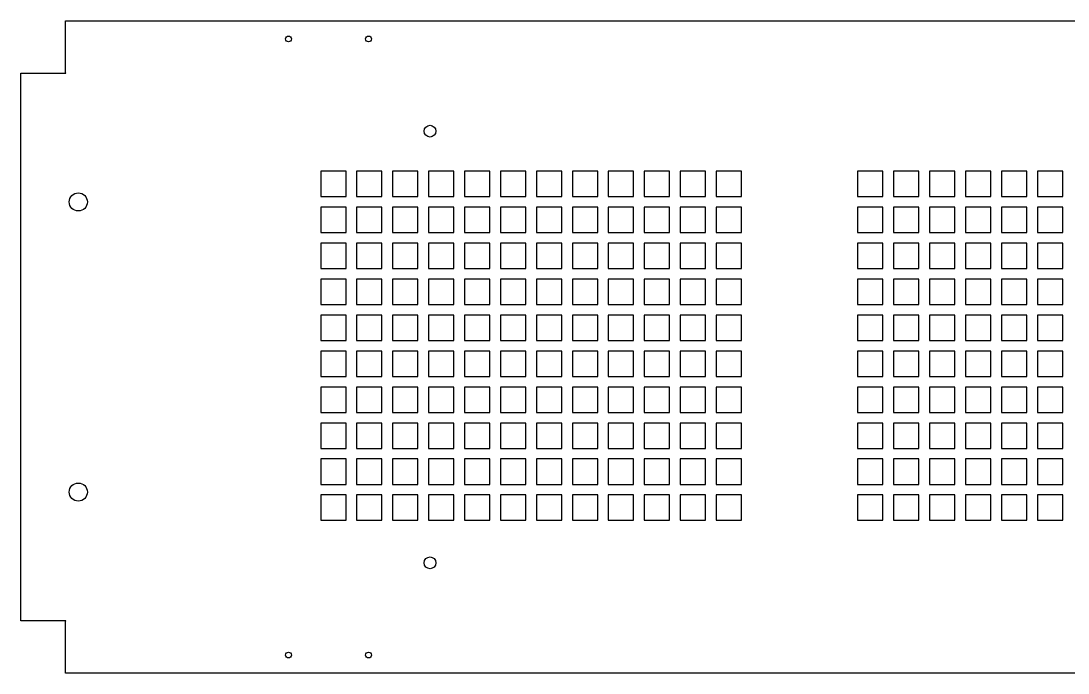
# Model space of a CAD drawing. Header units: inches. Extents: x -18.1 to 18.1, y -5.6 to 5.6.
# Drawn here: x -18.05 to 0, y -5.62 to 5.62 of the extents above; entities that cross this region are included whole.
import ezdxf

# ---------------------------------------------------------------- set-up
doc = ezdxf.new("R2010")
doc.units = ezdxf.units.IN
doc.header["$MEASUREMENT"] = 0

msp = doc.modelspace()

# ---------------------------------------------------------------- linework, layer by layer
at = {"color": 7, "linetype": 'Continuous', "lineweight": 25}
for p, q in [((-17.285, 4.726), (-17.285, 5.619)), ((-17.285, 5.619), (17.285, 5.619)), ((-18.054, -4.72), (-18.054, 4.72)), ((-18.054, 4.72), (-17.279, 4.72)), ((-17.279, 4.726), (-17.285, 4.726)), ((-17.279, 4.72), (-17.279, 4.726)), ((-12.448, 3.03), (-12.885, 3.03)), ((-12.885, 3.03), (-12.885, 2.593)), ((-12.448, 2.593), (-12.448, 3.03)), ((-11.828, 3.03), (-12.265, 3.03)), ((-12.265, 3.03), (-12.265, 2.593)), ((-11.828, 2.593), (-11.828, 3.03)), ((-11.208, 3.03), (-11.645, 3.03)), ((-11.645, 3.03), (-11.645, 2.593)), ((-11.208, 2.593), (-11.208, 3.03)), ((-10.588, 3.03), (-11.025, 3.03)), ((-11.025, 3.03), (-11.025, 2.593)), ((-10.588, 2.593), (-10.588, 3.03)), ((-9.968, 3.03), (-10.405, 3.03)), ((-10.405, 3.03), (-10.405, 2.593)), ((-9.968, 2.593), (-9.968, 3.03)), ((-9.348, 3.03), (-9.785, 3.03)), ((-9.785, 3.03), (-9.785, 2.593)), ((-9.348, 2.593), (-9.348, 3.03)), ((-8.728, 3.03), (-9.165, 3.03)), ((-9.165, 3.03), (-9.165, 2.593)), ((-8.728, 2.593), (-8.728, 3.03)), ((-8.108, 3.03), (-8.545, 3.03)), ((-8.545, 3.03), (-8.545, 2.593)), ((-8.108, 2.593), (-8.108, 3.03)), ((-7.488, 3.03), (-7.925, 3.03)), ((-7.925, 3.03), (-7.925, 2.593)), ((-7.488, 2.593), (-7.488, 3.03)), ((-6.868, 3.03), (-7.305, 3.03)), ((-7.305, 3.03), (-7.305, 2.593)), ((-6.868, 2.593), (-6.868, 3.03)), ((-6.248, 3.03), (-6.685, 3.03)), ((-6.685, 3.03), (-6.685, 2.593)), ((-6.248, 2.593), (-6.248, 3.03)), ((-5.628, 3.03), (-6.065, 3.03)), ((-6.065, 3.03), (-6.065, 2.593)), ((-5.628, 2.593), (-5.628, 3.03)), ((-3.188, 3.03), (-3.625, 3.03)), ((-3.625, 3.03), (-3.625, 2.593)), ((-3.188, 2.593), (-3.188, 3.03)), ((-2.568, 3.03), (-3.005, 3.03)), ((-3.005, 3.03), (-3.005, 2.593)), ((-2.568, 2.593), (-2.568, 3.03)), ((-1.948, 3.03), (-2.385, 3.03)), ((-2.385, 3.03), (-2.385, 2.593)), ((-1.948, 2.593), (-1.948, 3.03)), ((-1.328, 3.03), (-1.765, 3.03)), ((-1.765, 3.03), (-1.765, 2.593)), ((-1.328, 2.593), (-1.328, 3.03)), ((-0.708, 3.03), (-1.145, 3.03)), ((-1.145, 3.03), (-1.145, 2.593)), ((-0.708, 2.593), (-0.708, 3.03)), ((-0.088, 3.03), (-0.525, 3.03)), ((-0.525, 3.03), (-0.525, 2.593)), ((-0.088, 2.593), (-0.088, 3.03)), ((-12.885, 2.593), (-12.448, 2.593)), ((-12.265, 2.593), (-11.828, 2.593)), ((-11.645, 2.593), (-11.208, 2.593)), ((-11.025, 2.593), (-10.588, 2.593)), ((-10.405, 2.593), (-9.968, 2.593)), ((-9.785, 2.593), (-9.348, 2.593)), ((-9.165, 2.593), (-8.728, 2.593)), ((-8.545, 2.593), (-8.108, 2.593)), ((-7.925, 2.593), (-7.488, 2.593)), ((-7.305, 2.593), (-6.868, 2.593)), ((-6.685, 2.593), (-6.248, 2.593)), ((-6.065, 2.593), (-5.628, 2.593)), ((-3.625, 2.593), (-3.188, 2.593)), ((-3.005, 2.593), (-2.568, 2.593)), ((-2.385, 2.593), (-1.948, 2.593)), ((-1.765, 2.593), (-1.328, 2.593)), ((-1.145, 2.593), (-0.708, 2.593)), ((-0.525, 2.593), (-0.088, 2.593)), ((-12.448, 2.41), (-12.885, 2.41)), ((-12.885, 2.41), (-12.885, 1.973)), ((-12.448, 1.973), (-12.448, 2.41)), ((-11.828, 2.41), (-12.265, 2.41)), ((-12.265, 2.41), (-12.265, 1.973)), ((-11.828, 1.973), (-11.828, 2.41)), ((-11.208, 2.41), (-11.645, 2.41)), ((-11.645, 2.41), (-11.645, 1.973)), ((-11.208, 1.973), (-11.208, 2.41)), ((-10.588, 2.41), (-11.025, 2.41)), ((-11.025, 2.41), (-11.025, 1.973)), ((-10.588, 1.973), (-10.588, 2.41)), ((-9.968, 2.41), (-10.405, 2.41)), ((-10.405, 2.41), (-10.405, 1.973)), ((-9.968, 1.973), (-9.968, 2.41)), ((-9.348, 2.41), (-9.785, 2.41)), ((-9.785, 2.41), (-9.785, 1.973)), ((-9.348, 1.973), (-9.348, 2.41)), ((-8.728, 2.41), (-9.165, 2.41)), ((-9.165, 2.41), (-9.165, 1.973)), ((-8.728, 1.973), (-8.728, 2.41)), ((-8.108, 2.41), (-8.545, 2.41)), ((-8.545, 2.41), (-8.545, 1.973)), ((-8.108, 1.973), (-8.108, 2.41)), ((-7.488, 2.41), (-7.925, 2.41)), ((-7.925, 2.41), (-7.925, 1.973)), ((-7.488, 1.973), (-7.488, 2.41)), ((-6.868, 2.41), (-7.305, 2.41)), ((-7.305, 2.41), (-7.305, 1.973)), ((-6.868, 1.973), (-6.868, 2.41)), ((-6.248, 2.41), (-6.685, 2.41)), ((-6.685, 2.41), (-6.685, 1.973)), ((-6.248, 1.973), (-6.248, 2.41)), ((-5.628, 2.41), (-6.065, 2.41)), ((-6.065, 2.41), (-6.065, 1.973)), ((-5.628, 1.973), (-5.628, 2.41)), ((-3.188, 2.41), (-3.625, 2.41)), ((-3.625, 2.41), (-3.625, 1.973)), ((-3.188, 1.973), (-3.188, 2.41)), ((-2.568, 2.41), (-3.005, 2.41)), ((-3.005, 2.41), (-3.005, 1.973)), ((-2.568, 1.973), (-2.568, 2.41)), ((-1.948, 2.41), (-2.385, 2.41)), ((-2.385, 2.41), (-2.385, 1.973)), ((-1.948, 1.973), (-1.948, 2.41)), ((-1.328, 2.41), (-1.765, 2.41)), ((-1.765, 2.41), (-1.765, 1.973)), ((-1.328, 1.973), (-1.328, 2.41)), ((-0.708, 2.41), (-1.145, 2.41)), ((-1.145, 2.41), (-1.145, 1.973)), ((-0.708, 1.973), (-0.708, 2.41)), ((-0.088, 2.41), (-0.525, 2.41)), ((-0.525, 2.41), (-0.525, 1.973)), ((-0.088, 1.973), (-0.088, 2.41)), ((-12.885, 1.973), (-12.448, 1.973)), ((-12.265, 1.973), (-11.828, 1.973)), ((-11.645, 1.973), (-11.208, 1.973)), ((-11.025, 1.973), (-10.588, 1.973)), ((-10.405, 1.973), (-9.968, 1.973)), ((-9.785, 1.973), (-9.348, 1.973)), ((-9.165, 1.973), (-8.728, 1.973)), ((-8.545, 1.973), (-8.108, 1.973)), ((-7.925, 1.973), (-7.488, 1.973)), ((-7.305, 1.973), (-6.868, 1.973)), ((-6.685, 1.973), (-6.248, 1.973)), ((-6.065, 1.973), (-5.628, 1.973)), ((-3.625, 1.973), (-3.188, 1.973)), ((-3.005, 1.973), (-2.568, 1.973)), ((-2.385, 1.973), (-1.948, 1.973)), ((-1.765, 1.973), (-1.328, 1.973)), ((-1.145, 1.973), (-0.708, 1.973)), ((-0.525, 1.973), (-0.088, 1.973)), ((-12.448, 1.79), (-12.885, 1.79)), ((-12.885, 1.79), (-12.885, 1.353)), ((-12.448, 1.353), (-12.448, 1.79)), ((-11.828, 1.79), (-12.265, 1.79)), ((-12.265, 1.79), (-12.265, 1.353)), ((-11.828, 1.353), (-11.828, 1.79)), ((-11.208, 1.79), (-11.645, 1.79)), ((-11.645, 1.79), (-11.645, 1.353)), ((-11.208, 1.353), (-11.208, 1.79)), ((-10.588, 1.79), (-11.025, 1.79)), ((-11.025, 1.79), (-11.025, 1.353)), ((-10.588, 1.353), (-10.588, 1.79)), ((-9.968, 1.79), (-10.405, 1.79)), ((-10.405, 1.79), (-10.405, 1.353)), ((-9.968, 1.353), (-9.968, 1.79)), ((-9.348, 1.79), (-9.785, 1.79)), ((-9.785, 1.79), (-9.785, 1.353)), ((-9.348, 1.353), (-9.348, 1.79)), ((-8.728, 1.79), (-9.165, 1.79)), ((-9.165, 1.79), (-9.165, 1.353)), ((-8.728, 1.353), (-8.728, 1.79)), ((-8.108, 1.79), (-8.545, 1.79)), ((-8.545, 1.79), (-8.545, 1.353)), ((-8.108, 1.353), (-8.108, 1.79)), ((-7.488, 1.79), (-7.925, 1.79)), ((-7.925, 1.79), (-7.925, 1.353)), ((-7.488, 1.353), (-7.488, 1.79)), ((-6.868, 1.79), (-7.305, 1.79)), ((-7.305, 1.79), (-7.305, 1.353)), ((-6.868, 1.353), (-6.868, 1.79)), ((-6.248, 1.79), (-6.685, 1.79)), ((-6.685, 1.79), (-6.685, 1.353)), ((-6.248, 1.353), (-6.248, 1.79)), ((-5.628, 1.79), (-6.065, 1.79)), ((-6.065, 1.79), (-6.065, 1.353)), ((-5.628, 1.353), (-5.628, 1.79)), ((-3.188, 1.79), (-3.625, 1.79)), ((-3.625, 1.79), (-3.625, 1.353)), ((-3.188, 1.353), (-3.188, 1.79)), ((-2.568, 1.79), (-3.005, 1.79)), ((-3.005, 1.79), (-3.005, 1.353)), ((-2.568, 1.353), (-2.568, 1.79)), ((-1.948, 1.79), (-2.385, 1.79)), ((-2.385, 1.79), (-2.385, 1.353)), ((-1.948, 1.353), (-1.948, 1.79)), ((-1.328, 1.79), (-1.765, 1.79)), ((-1.765, 1.79), (-1.765, 1.353)), ((-1.328, 1.353), (-1.328, 1.79)), ((-0.708, 1.79), (-1.145, 1.79)), ((-1.145, 1.79), (-1.145, 1.353)), ((-0.708, 1.353), (-0.708, 1.79)), ((-0.088, 1.79), (-0.525, 1.79)), ((-0.525, 1.79), (-0.525, 1.353)), ((-0.088, 1.353), (-0.088, 1.79)), ((-12.885, 1.353), (-12.448, 1.353)), ((-12.265, 1.353), (-11.828, 1.353)), ((-11.645, 1.353), (-11.208, 1.353)), ((-11.025, 1.353), (-10.588, 1.353)), ((-10.405, 1.353), (-9.968, 1.353)), ((-9.785, 1.353), (-9.348, 1.353)), ((-9.165, 1.353), (-8.728, 1.353)), ((-8.545, 1.353), (-8.108, 1.353)), ((-7.925, 1.353), (-7.488, 1.353)), ((-7.305, 1.353), (-6.868, 1.353)), ((-6.685, 1.353), (-6.248, 1.353)), ((-6.065, 1.353), (-5.628, 1.353)), ((-3.625, 1.353), (-3.188, 1.353)), ((-3.005, 1.353), (-2.568, 1.353)), ((-2.385, 1.353), (-1.948, 1.353)), ((-1.765, 1.353), (-1.328, 1.353)), ((-1.145, 1.353), (-0.708, 1.353)), ((-0.525, 1.353), (-0.088, 1.353)), ((-12.448, 1.17), (-12.885, 1.17)), ((-12.885, 1.17), (-12.885, 0.733)), ((-12.448, 0.733), (-12.448, 1.17)), ((-11.828, 1.17), (-12.265, 1.17)), ((-12.265, 1.17), (-12.265, 0.733)), ((-11.828, 0.733), (-11.828, 1.17)), ((-11.208, 1.17), (-11.645, 1.17)), ((-11.645, 1.17), (-11.645, 0.733)), ((-11.208, 0.733), (-11.208, 1.17)), ((-10.588, 1.17), (-11.025, 1.17)), ((-11.025, 1.17), (-11.025, 0.733)), ((-10.588, 0.733), (-10.588, 1.17)), ((-9.968, 1.17), (-10.405, 1.17)), ((-10.405, 1.17), (-10.405, 0.733)), ((-9.968, 0.733), (-9.968, 1.17)), ((-9.348, 1.17), (-9.785, 1.17)), ((-9.785, 1.17), (-9.785, 0.733)), ((-9.348, 0.733), (-9.348, 1.17)), ((-8.728, 1.17), (-9.165, 1.17)), ((-9.165, 1.17), (-9.165, 0.733)), ((-8.728, 0.733), (-8.728, 1.17)), ((-8.108, 1.17), (-8.545, 1.17)), ((-8.545, 1.17), (-8.545, 0.733)), ((-8.108, 0.733), (-8.108, 1.17)), ((-7.488, 1.17), (-7.925, 1.17)), ((-7.925, 1.17), (-7.925, 0.733)), ((-7.488, 0.733), (-7.488, 1.17)), ((-6.868, 1.17), (-7.305, 1.17)), ((-7.305, 1.17), (-7.305, 0.733)), ((-6.868, 0.733), (-6.868, 1.17)), ((-6.248, 1.17), (-6.685, 1.17)), ((-6.685, 1.17), (-6.685, 0.733)), ((-6.248, 0.733), (-6.248, 1.17)), ((-5.628, 1.17), (-6.065, 1.17)), ((-6.065, 1.17), (-6.065, 0.733)), ((-5.628, 0.733), (-5.628, 1.17)), ((-3.188, 1.17), (-3.625, 1.17)), ((-3.625, 1.17), (-3.625, 0.733)), ((-3.188, 0.733), (-3.188, 1.17)), ((-2.568, 1.17), (-3.005, 1.17)), ((-3.005, 1.17), (-3.005, 0.733)), ((-2.568, 0.733), (-2.568, 1.17)), ((-1.948, 1.17), (-2.385, 1.17)), ((-2.385, 1.17), (-2.385, 0.733)), ((-1.948, 0.733), (-1.948, 1.17)), ((-1.328, 1.17), (-1.765, 1.17)), ((-1.765, 1.17), (-1.765, 0.733)), ((-1.328, 0.733), (-1.328, 1.17)), ((-0.708, 1.17), (-1.145, 1.17)), ((-1.145, 1.17), (-1.145, 0.733)), ((-0.708, 0.733), (-0.708, 1.17)), ((-0.088, 1.17), (-0.525, 1.17)), ((-0.525, 1.17), (-0.525, 0.733)), ((-0.088, 0.733), (-0.088, 1.17)), ((-12.885, 0.733), (-12.448, 0.733)), ((-12.265, 0.733), (-11.828, 0.733)), ((-11.645, 0.733), (-11.208, 0.733)), ((-11.025, 0.733), (-10.588, 0.733)), ((-10.405, 0.733), (-9.968, 0.733)), ((-9.785, 0.733), (-9.348, 0.733)), ((-9.165, 0.733), (-8.728, 0.733)), ((-8.545, 0.733), (-8.108, 0.733)), ((-7.925, 0.733), (-7.488, 0.733)), ((-7.305, 0.733), (-6.868, 0.733)), ((-6.685, 0.733), (-6.248, 0.733)), ((-6.065, 0.733), (-5.628, 0.733)), ((-3.625, 0.733), (-3.188, 0.733)), ((-3.005, 0.733), (-2.568, 0.733)), ((-2.385, 0.733), (-1.948, 0.733)), ((-1.765, 0.733), (-1.328, 0.733)), ((-1.145, 0.733), (-0.708, 0.733)), ((-0.525, 0.733), (-0.088, 0.733)), ((-12.448, 0.55), (-12.885, 0.55)), ((-12.885, 0.55), (-12.885, 0.113)), ((-12.448, 0.113), (-12.448, 0.55)), ((-11.828, 0.55), (-12.265, 0.55)), ((-12.265, 0.55), (-12.265, 0.113)), ((-11.828, 0.113), (-11.828, 0.55)), ((-11.208, 0.55), (-11.645, 0.55)), ((-11.645, 0.55), (-11.645, 0.113)), ((-11.208, 0.113), (-11.208, 0.55)), ((-10.588, 0.55), (-11.025, 0.55)), ((-11.025, 0.55), (-11.025, 0.113)), ((-10.588, 0.113), (-10.588, 0.55)), ((-9.968, 0.55), (-10.405, 0.55)), ((-10.405, 0.55), (-10.405, 0.113)), ((-9.968, 0.113), (-9.968, 0.55)), ((-9.348, 0.55), (-9.785, 0.55)), ((-9.785, 0.55), (-9.785, 0.113)), ((-9.348, 0.113), (-9.348, 0.55)), ((-8.728, 0.55), (-9.165, 0.55)), ((-9.165, 0.55), (-9.165, 0.113)), ((-8.728, 0.113), (-8.728, 0.55)), ((-8.108, 0.55), (-8.545, 0.55)), ((-8.545, 0.55), (-8.545, 0.113)), ((-8.108, 0.113), (-8.108, 0.55)), ((-7.488, 0.55), (-7.925, 0.55)), ((-7.925, 0.55), (-7.925, 0.113)), ((-7.488, 0.113), (-7.488, 0.55)), ((-6.868, 0.55), (-7.305, 0.55)), ((-7.305, 0.55), (-7.305, 0.113)), ((-6.868, 0.113), (-6.868, 0.55)), ((-6.248, 0.55), (-6.685, 0.55)), ((-6.685, 0.55), (-6.685, 0.113)), ((-6.248, 0.113), (-6.248, 0.55)), ((-5.628, 0.55), (-6.065, 0.55)), ((-6.065, 0.55), (-6.065, 0.113)), ((-5.628, 0.113), (-5.628, 0.55)), ((-3.188, 0.55), (-3.625, 0.55)), ((-3.625, 0.55), (-3.625, 0.113)), ((-3.188, 0.113), (-3.188, 0.55)), ((-2.568, 0.55), (-3.005, 0.55)), ((-3.005, 0.55), (-3.005, 0.113)), ((-2.568, 0.113), (-2.568, 0.55)), ((-1.948, 0.55), (-2.385, 0.55)), ((-2.385, 0.55), (-2.385, 0.113)), ((-1.948, 0.113), (-1.948, 0.55)), ((-1.328, 0.55), (-1.765, 0.55)), ((-1.765, 0.55), (-1.765, 0.113)), ((-1.328, 0.113), (-1.328, 0.55)), ((-0.708, 0.55), (-1.145, 0.55)), ((-1.145, 0.55), (-1.145, 0.113)), ((-0.708, 0.113), (-0.708, 0.55)), ((-0.088, 0.55), (-0.525, 0.55)), ((-0.525, 0.55), (-0.525, 0.113)), ((-0.088, 0.113), (-0.088, 0.55)), ((-12.885, 0.113), (-12.448, 0.113)), ((-12.265, 0.113), (-11.828, 0.113)), ((-11.645, 0.113), (-11.208, 0.113)), ((-11.025, 0.113), (-10.588, 0.113)), ((-10.405, 0.113), (-9.968, 0.113)), ((-9.785, 0.113), (-9.348, 0.113)), ((-9.165, 0.113), (-8.728, 0.113)), ((-8.545, 0.113), (-8.108, 0.113)), ((-7.925, 0.113), (-7.488, 0.113)), ((-7.305, 0.113), (-6.868, 0.113)), ((-6.685, 0.113), (-6.248, 0.113)), ((-6.065, 0.113), (-5.628, 0.113)), ((-3.625, 0.113), (-3.188, 0.113)), ((-3.005, 0.113), (-2.568, 0.113)), ((-2.385, 0.113), (-1.948, 0.113)), ((-1.765, 0.113), (-1.328, 0.113)), ((-1.145, 0.113), (-0.708, 0.113)), ((-0.525, 0.113), (-0.088, 0.113)), ((-12.448, -0.07), (-12.885, -0.07)), ((-12.885, -0.07), (-12.885, -0.507)), ((-12.448, -0.507), (-12.448, -0.07)), ((-11.828, -0.07), (-12.265, -0.07)), ((-12.265, -0.07), (-12.265, -0.507)), ((-11.828, -0.507), (-11.828, -0.07)), ((-11.208, -0.07), (-11.645, -0.07)), ((-11.645, -0.07), (-11.645, -0.507)), ((-11.208, -0.507), (-11.208, -0.07)), ((-10.588, -0.07), (-11.025, -0.07)), ((-11.025, -0.07), (-11.025, -0.507)), ((-10.588, -0.507), (-10.588, -0.07)), ((-9.968, -0.07), (-10.405, -0.07)), ((-10.405, -0.07), (-10.405, -0.507)), ((-9.968, -0.507), (-9.968, -0.07)), ((-9.348, -0.07), (-9.785, -0.07)), ((-9.785, -0.07), (-9.785, -0.507)), ((-9.348, -0.507), (-9.348, -0.07)), ((-8.728, -0.07), (-9.165, -0.07)), ((-9.165, -0.07), (-9.165, -0.507)), ((-8.728, -0.507), (-8.728, -0.07)), ((-8.108, -0.07), (-8.545, -0.07)), ((-8.545, -0.07), (-8.545, -0.507)), ((-8.108, -0.507), (-8.108, -0.07)), ((-7.488, -0.07), (-7.925, -0.07)), ((-7.925, -0.07), (-7.925, -0.507)), ((-7.488, -0.507), (-7.488, -0.07)), ((-6.868, -0.07), (-7.305, -0.07)), ((-7.305, -0.07), (-7.305, -0.507)), ((-6.868, -0.507), (-6.868, -0.07)), ((-6.248, -0.07), (-6.685, -0.07)), ((-6.685, -0.07), (-6.685, -0.507)), ((-6.248, -0.507), (-6.248, -0.07)), ((-5.628, -0.07), (-6.065, -0.07)), ((-6.065, -0.07), (-6.065, -0.507)), ((-5.628, -0.507), (-5.628, -0.07)), ((-3.188, -0.07), (-3.625, -0.07)), ((-3.625, -0.07), (-3.625, -0.507)), ((-3.188, -0.507), (-3.188, -0.07)), ((-2.568, -0.07), (-3.005, -0.07)), ((-3.005, -0.07), (-3.005, -0.507)), ((-2.568, -0.507), (-2.568, -0.07)), ((-1.948, -0.07), (-2.385, -0.07)), ((-2.385, -0.07), (-2.385, -0.507)), ((-1.948, -0.507), (-1.948, -0.07)), ((-1.328, -0.07), (-1.765, -0.07)), ((-1.765, -0.07), (-1.765, -0.507)), ((-1.328, -0.507), (-1.328, -0.07)), ((-0.708, -0.07), (-1.145, -0.07)), ((-1.145, -0.07), (-1.145, -0.507)), ((-0.708, -0.507), (-0.708, -0.07)), ((-0.088, -0.07), (-0.525, -0.07)), ((-0.525, -0.07), (-0.525, -0.507)), ((-0.088, -0.507), (-0.088, -0.07)), ((-12.885, -0.507), (-12.448, -0.507)), ((-12.265, -0.507), (-11.828, -0.507)), ((-11.645, -0.507), (-11.208, -0.507)), ((-11.025, -0.507), (-10.588, -0.507)), ((-10.405, -0.507), (-9.968, -0.507)), ((-9.785, -0.507), (-9.348, -0.507)), ((-9.165, -0.507), (-8.728, -0.507)), ((-8.545, -0.507), (-8.108, -0.507)), ((-7.925, -0.507), (-7.488, -0.507)), ((-7.305, -0.507), (-6.868, -0.507)), ((-6.685, -0.507), (-6.248, -0.507)), ((-6.065, -0.507), (-5.628, -0.507)), ((-3.625, -0.507), (-3.188, -0.507)), ((-3.005, -0.507), (-2.568, -0.507)), ((-2.385, -0.507), (-1.948, -0.507)), ((-1.765, -0.507), (-1.328, -0.507)), ((-1.145, -0.507), (-0.708, -0.507)), ((-0.525, -0.507), (-0.088, -0.507)), ((-12.448, -0.69), (-12.885, -0.69)), ((-12.885, -0.69), (-12.885, -1.127)), ((-12.448, -1.127), (-12.448, -0.69)), ((-11.828, -0.69), (-12.265, -0.69)), ((-12.265, -0.69), (-12.265, -1.127)), ((-11.828, -1.127), (-11.828, -0.69)), ((-11.208, -0.69), (-11.645, -0.69)), ((-11.645, -0.69), (-11.645, -1.127)), ((-11.208, -1.127), (-11.208, -0.69)), ((-10.588, -0.69), (-11.025, -0.69)), ((-11.025, -0.69), (-11.025, -1.127)), ((-10.588, -1.127), (-10.588, -0.69)), ((-9.968, -0.69), (-10.405, -0.69)), ((-10.405, -0.69), (-10.405, -1.127)), ((-9.968, -1.127), (-9.968, -0.69)), ((-9.348, -0.69), (-9.785, -0.69)), ((-9.785, -0.69), (-9.785, -1.127)), ((-9.348, -1.127), (-9.348, -0.69)), ((-8.728, -0.69), (-9.165, -0.69)), ((-9.165, -0.69), (-9.165, -1.127)), ((-8.728, -1.127), (-8.728, -0.69)), ((-8.108, -0.69), (-8.545, -0.69)), ((-8.545, -0.69), (-8.545, -1.127)), ((-8.108, -1.127), (-8.108, -0.69)), ((-7.488, -0.69), (-7.925, -0.69)), ((-7.925, -0.69), (-7.925, -1.127)), ((-7.488, -1.127), (-7.488, -0.69)), ((-6.868, -0.69), (-7.305, -0.69)), ((-7.305, -0.69), (-7.305, -1.127)), ((-6.868, -1.127), (-6.868, -0.69)), ((-6.248, -0.69), (-6.685, -0.69)), ((-6.685, -0.69), (-6.685, -1.127)), ((-6.248, -1.127), (-6.248, -0.69)), ((-5.628, -0.69), (-6.065, -0.69)), ((-6.065, -0.69), (-6.065, -1.127)), ((-5.628, -1.127), (-5.628, -0.69)), ((-3.188, -0.69), (-3.625, -0.69)), ((-3.625, -0.69), (-3.625, -1.127)), ((-3.188, -1.127), (-3.188, -0.69)), ((-2.568, -0.69), (-3.005, -0.69)), ((-3.005, -0.69), (-3.005, -1.127)), ((-2.568, -1.127), (-2.568, -0.69)), ((-1.948, -0.69), (-2.385, -0.69)), ((-2.385, -0.69), (-2.385, -1.127)), ((-1.948, -1.127), (-1.948, -0.69)), ((-1.328, -0.69), (-1.765, -0.69)), ((-1.765, -0.69), (-1.765, -1.127)), ((-1.328, -1.127), (-1.328, -0.69)), ((-0.708, -0.69), (-1.145, -0.69)), ((-1.145, -0.69), (-1.145, -1.127)), ((-0.708, -1.127), (-0.708, -0.69)), ((-0.088, -0.69), (-0.525, -0.69)), ((-0.525, -0.69), (-0.525, -1.127)), ((-0.088, -1.127), (-0.088, -0.69)), ((-12.885, -1.127), (-12.448, -1.127)), ((-12.265, -1.127), (-11.828, -1.127)), ((-11.645, -1.127), (-11.208, -1.127)), ((-11.025, -1.127), (-10.588, -1.127)), ((-10.405, -1.127), (-9.968, -1.127)), ((-9.785, -1.127), (-9.348, -1.127)), ((-9.165, -1.127), (-8.728, -1.127)), ((-8.545, -1.127), (-8.108, -1.127)), ((-7.925, -1.127), (-7.488, -1.127)), ((-7.305, -1.127), (-6.868, -1.127)), ((-6.685, -1.127), (-6.248, -1.127)), ((-6.065, -1.127), (-5.628, -1.127)), ((-3.625, -1.127), (-3.188, -1.127)), ((-3.005, -1.127), (-2.568, -1.127)), ((-2.385, -1.127), (-1.948, -1.127)), ((-1.765, -1.127), (-1.328, -1.127)), ((-1.145, -1.127), (-0.708, -1.127)), ((-0.525, -1.127), (-0.088, -1.127)), ((-12.448, -1.31), (-12.885, -1.31)), ((-12.885, -1.31), (-12.885, -1.747)), ((-12.448, -1.747), (-12.448, -1.31)), ((-12.265, -1.31), (-12.265, -1.747)), ((-11.828, -1.31), (-12.265, -1.31)), ((-11.828, -1.747), (-11.828, -1.31)), ((-11.645, -1.31), (-11.645, -1.747)), ((-11.208, -1.31), (-11.645, -1.31)), ((-11.208, -1.747), (-11.208, -1.31)), ((-11.025, -1.31), (-11.025, -1.747)), ((-10.588, -1.31), (-11.025, -1.31)), ((-10.588, -1.747), (-10.588, -1.31)), ((-10.405, -1.31), (-10.405, -1.747)), ((-9.968, -1.31), (-10.405, -1.31)), ((-9.968, -1.747), (-9.968, -1.31)), ((-9.785, -1.31), (-9.785, -1.747)), ((-9.348, -1.31), (-9.785, -1.31)), ((-9.348, -1.747), (-9.348, -1.31)), ((-9.165, -1.31), (-9.165, -1.747)), ((-8.728, -1.31), (-9.165, -1.31)), ((-8.728, -1.747), (-8.728, -1.31)), ((-8.545, -1.31), (-8.545, -1.747)), ((-8.108, -1.31), (-8.545, -1.31)), ((-8.108, -1.747), (-8.108, -1.31)), ((-7.925, -1.31), (-7.925, -1.747)), ((-7.488, -1.31), (-7.925, -1.31)), ((-7.488, -1.747), (-7.488, -1.31)), ((-7.305, -1.31), (-7.305, -1.747)), ((-6.868, -1.31), (-7.305, -1.31)), ((-6.868, -1.747), (-6.868, -1.31)), ((-6.685, -1.31), (-6.685, -1.747)), ((-6.248, -1.31), (-6.685, -1.31)), ((-6.248, -1.747), (-6.248, -1.31)), ((-6.065, -1.31), (-6.065, -1.747)), ((-5.628, -1.31), (-6.065, -1.31)), ((-5.628, -1.747), (-5.628, -1.31)), ((-3.188, -1.31), (-3.625, -1.31)), ((-3.625, -1.31), (-3.625, -1.747)), ((-3.188, -1.747), (-3.188, -1.31)), ((-3.005, -1.31), (-3.005, -1.747)), ((-2.568, -1.31), (-3.005, -1.31)), ((-2.568, -1.747), (-2.568, -1.31)), ((-2.385, -1.31), (-2.385, -1.747)), ((-1.948, -1.31), (-2.385, -1.31)), ((-1.948, -1.747), (-1.948, -1.31)), ((-1.765, -1.31), (-1.765, -1.747)), ((-1.328, -1.31), (-1.765, -1.31)), ((-1.328, -1.747), (-1.328, -1.31)), ((-1.145, -1.31), (-1.145, -1.747)), ((-0.708, -1.31), (-1.145, -1.31)), ((-0.708, -1.747), (-0.708, -1.31)), ((-0.525, -1.31), (-0.525, -1.747)), ((-0.088, -1.31), (-0.525, -1.31)), ((-0.088, -1.747), (-0.088, -1.31)), ((-12.885, -1.747), (-12.448, -1.747)), ((-12.265, -1.747), (-11.828, -1.747)), ((-11.645, -1.747), (-11.208, -1.747)), ((-11.025, -1.747), (-10.588, -1.747)), ((-10.405, -1.747), (-9.968, -1.747)), ((-9.785, -1.747), (-9.348, -1.747)), ((-9.165, -1.747), (-8.728, -1.747)), ((-8.545, -1.747), (-8.108, -1.747)), ((-7.925, -1.747), (-7.488, -1.747)), ((-7.305, -1.747), (-6.868, -1.747)), ((-6.685, -1.747), (-6.248, -1.747)), ((-6.065, -1.747), (-5.628, -1.747)), ((-3.625, -1.747), (-3.188, -1.747)), ((-3.005, -1.747), (-2.568, -1.747)), ((-2.385, -1.747), (-1.948, -1.747)), ((-1.765, -1.747), (-1.328, -1.747)), ((-1.145, -1.747), (-0.708, -1.747)), ((-0.525, -1.747), (-0.088, -1.747)), ((-12.448, -1.93), (-12.885, -1.93)), ((-12.885, -1.93), (-12.885, -2.367)), ((-12.448, -2.367), (-12.448, -1.93)), ((-11.828, -1.93), (-12.265, -1.93)), ((-12.265, -1.93), (-12.265, -2.367)), ((-11.828, -2.367), (-11.828, -1.93)), ((-11.208, -1.93), (-11.645, -1.93)), ((-11.645, -1.93), (-11.645, -2.367)), ((-11.208, -2.367), (-11.208, -1.93)), ((-10.588, -1.93), (-11.025, -1.93)), ((-11.025, -1.93), (-11.025, -2.367)), ((-10.588, -2.367), (-10.588, -1.93)), ((-9.968, -1.93), (-10.405, -1.93)), ((-10.405, -1.93), (-10.405, -2.367)), ((-9.968, -2.367), (-9.968, -1.93)), ((-9.348, -1.93), (-9.785, -1.93)), ((-9.785, -1.93), (-9.785, -2.367)), ((-9.348, -2.367), (-9.348, -1.93)), ((-8.728, -1.93), (-9.165, -1.93)), ((-9.165, -1.93), (-9.165, -2.367)), ((-8.728, -2.367), (-8.728, -1.93)), ((-8.108, -1.93), (-8.545, -1.93)), ((-8.545, -1.93), (-8.545, -2.367)), ((-8.108, -2.367), (-8.108, -1.93)), ((-7.488, -1.93), (-7.925, -1.93)), ((-7.925, -1.93), (-7.925, -2.367)), ((-7.488, -2.367), (-7.488, -1.93)), ((-6.868, -1.93), (-7.305, -1.93)), ((-7.305, -1.93), (-7.305, -2.367)), ((-6.868, -2.367), (-6.868, -1.93)), ((-6.248, -1.93), (-6.685, -1.93)), ((-6.685, -1.93), (-6.685, -2.367)), ((-6.248, -2.367), (-6.248, -1.93)), ((-5.628, -1.93), (-6.065, -1.93)), ((-6.065, -1.93), (-6.065, -2.367)), ((-5.628, -2.367), (-5.628, -1.93)), ((-3.188, -1.93), (-3.625, -1.93)), ((-3.625, -1.93), (-3.625, -2.367)), ((-3.188, -2.367), (-3.188, -1.93)), ((-2.568, -1.93), (-3.005, -1.93)), ((-3.005, -1.93), (-3.005, -2.367)), ((-2.568, -2.367), (-2.568, -1.93)), ((-1.948, -1.93), (-2.385, -1.93)), ((-2.385, -1.93), (-2.385, -2.367)), ((-1.948, -2.367), (-1.948, -1.93)), ((-1.328, -1.93), (-1.765, -1.93)), ((-1.765, -1.93), (-1.765, -2.367)), ((-1.328, -2.367), (-1.328, -1.93)), ((-0.708, -1.93), (-1.145, -1.93)), ((-1.145, -1.93), (-1.145, -2.367)), ((-0.708, -2.367), (-0.708, -1.93)), ((-0.088, -1.93), (-0.525, -1.93)), ((-0.525, -1.93), (-0.525, -2.367)), ((-0.088, -2.367), (-0.088, -1.93)), ((-12.885, -2.367), (-12.448, -2.367)), ((-12.265, -2.367), (-11.828, -2.367)), ((-11.645, -2.367), (-11.208, -2.367)), ((-11.025, -2.367), (-10.588, -2.367)), ((-10.405, -2.367), (-9.968, -2.367)), ((-9.785, -2.367), (-9.348, -2.367)), ((-9.165, -2.367), (-8.728, -2.367)), ((-8.545, -2.367), (-8.108, -2.367)), ((-7.925, -2.367), (-7.488, -2.367)), ((-7.305, -2.367), (-6.868, -2.367)), ((-6.685, -2.367), (-6.248, -2.367)), ((-6.065, -2.367), (-5.628, -2.367)), ((-3.625, -2.367), (-3.188, -2.367)), ((-3.005, -2.367), (-2.568, -2.367)), ((-2.385, -2.367), (-1.948, -2.367)), ((-1.765, -2.367), (-1.328, -2.367)), ((-1.145, -2.367), (-0.708, -2.367)), ((-0.525, -2.367), (-0.088, -2.367)), ((-12.448, -2.55), (-12.885, -2.55)), ((-12.885, -2.55), (-12.885, -2.987)), ((-12.448, -2.987), (-12.448, -2.55)), ((-11.828, -2.55), (-12.265, -2.55)), ((-12.265, -2.55), (-12.265, -2.987)), ((-11.828, -2.987), (-11.828, -2.55)), ((-11.208, -2.55), (-11.645, -2.55)), ((-11.645, -2.55), (-11.645, -2.987)), ((-11.208, -2.987), (-11.208, -2.55)), ((-10.588, -2.55), (-11.025, -2.55)), ((-11.025, -2.55), (-11.025, -2.987)), ((-10.588, -2.987), (-10.588, -2.55)), ((-9.968, -2.55), (-10.405, -2.55)), ((-10.405, -2.55), (-10.405, -2.987)), ((-9.968, -2.987), (-9.968, -2.55)), ((-9.348, -2.55), (-9.785, -2.55)), ((-9.785, -2.55), (-9.785, -2.987)), ((-9.348, -2.987), (-9.348, -2.55)), ((-8.728, -2.55), (-9.165, -2.55)), ((-9.165, -2.55), (-9.165, -2.987)), ((-8.728, -2.987), (-8.728, -2.55)), ((-8.108, -2.55), (-8.545, -2.55)), ((-8.545, -2.55), (-8.545, -2.987)), ((-8.108, -2.987), (-8.108, -2.55)), ((-7.488, -2.55), (-7.925, -2.55)), ((-7.925, -2.55), (-7.925, -2.987)), ((-7.488, -2.987), (-7.488, -2.55)), ((-6.868, -2.55), (-7.305, -2.55)), ((-7.305, -2.55), (-7.305, -2.987)), ((-6.868, -2.987), (-6.868, -2.55)), ((-6.248, -2.55), (-6.685, -2.55)), ((-6.685, -2.55), (-6.685, -2.987)), ((-6.248, -2.987), (-6.248, -2.55)), ((-5.628, -2.55), (-6.065, -2.55)), ((-6.065, -2.55), (-6.065, -2.987)), ((-5.628, -2.987), (-5.628, -2.55)), ((-3.188, -2.55), (-3.625, -2.55)), ((-3.625, -2.55), (-3.625, -2.987)), ((-3.188, -2.987), (-3.188, -2.55)), ((-2.568, -2.55), (-3.005, -2.55)), ((-3.005, -2.55), (-3.005, -2.987)), ((-2.568, -2.987), (-2.568, -2.55)), ((-1.948, -2.55), (-2.385, -2.55)), ((-2.385, -2.55), (-2.385, -2.987)), ((-1.948, -2.987), (-1.948, -2.55)), ((-1.328, -2.55), (-1.765, -2.55)), ((-1.765, -2.55), (-1.765, -2.987)), ((-1.328, -2.987), (-1.328, -2.55)), ((-0.708, -2.55), (-1.145, -2.55)), ((-1.145, -2.55), (-1.145, -2.987)), ((-0.708, -2.987), (-0.708, -2.55)), ((-0.088, -2.55), (-0.525, -2.55)), ((-0.525, -2.55), (-0.525, -2.987)), ((-0.088, -2.987), (-0.088, -2.55)), ((-12.885, -2.987), (-12.448, -2.987)), ((-12.265, -2.987), (-11.828, -2.987)), ((-11.645, -2.987), (-11.208, -2.987)), ((-11.025, -2.987), (-10.588, -2.987)), ((-10.405, -2.987), (-9.968, -2.987)), ((-9.785, -2.987), (-9.348, -2.987)), ((-9.165, -2.987), (-8.728, -2.987)), ((-8.545, -2.987), (-8.108, -2.987)), ((-7.925, -2.987), (-7.488, -2.987)), ((-7.305, -2.987), (-6.868, -2.987)), ((-6.685, -2.987), (-6.248, -2.987)), ((-6.065, -2.987), (-5.628, -2.987)), ((-3.625, -2.987), (-3.188, -2.987)), ((-3.005, -2.987), (-2.568, -2.987)), ((-2.385, -2.987), (-1.948, -2.987)), ((-1.765, -2.987), (-1.328, -2.987)), ((-1.145, -2.987), (-0.708, -2.987)), ((-0.525, -2.987), (-0.088, -2.987)), ((-17.279, -4.72), (-18.054, -4.72)), ((-17.285, -5.619), (-17.285, -4.726)), ((-17.285, -4.726), (-17.279, -4.726)), ((-17.279, -4.726), (-17.279, -4.72)), ((17.285, -5.619), (-17.285, -5.619))]:
    msp.add_line(p, q, dxfattribs=at)
for centre, radius in [((-13.44, 5.309), 0.05), ((-12.06, 5.309), 0.05), ((-11, 3.72), 0.101), ((-17.065, 2.5), 0.156), ((-17.065, -2.5), 0.156), ((-11, -3.72), 0.102), ((-13.44, -5.309), 0.05), ((-12.06, -5.309), 0.05)]:
    msp.add_circle(centre, radius, dxfattribs=at)

doc.saveas('drawing.dxf')
